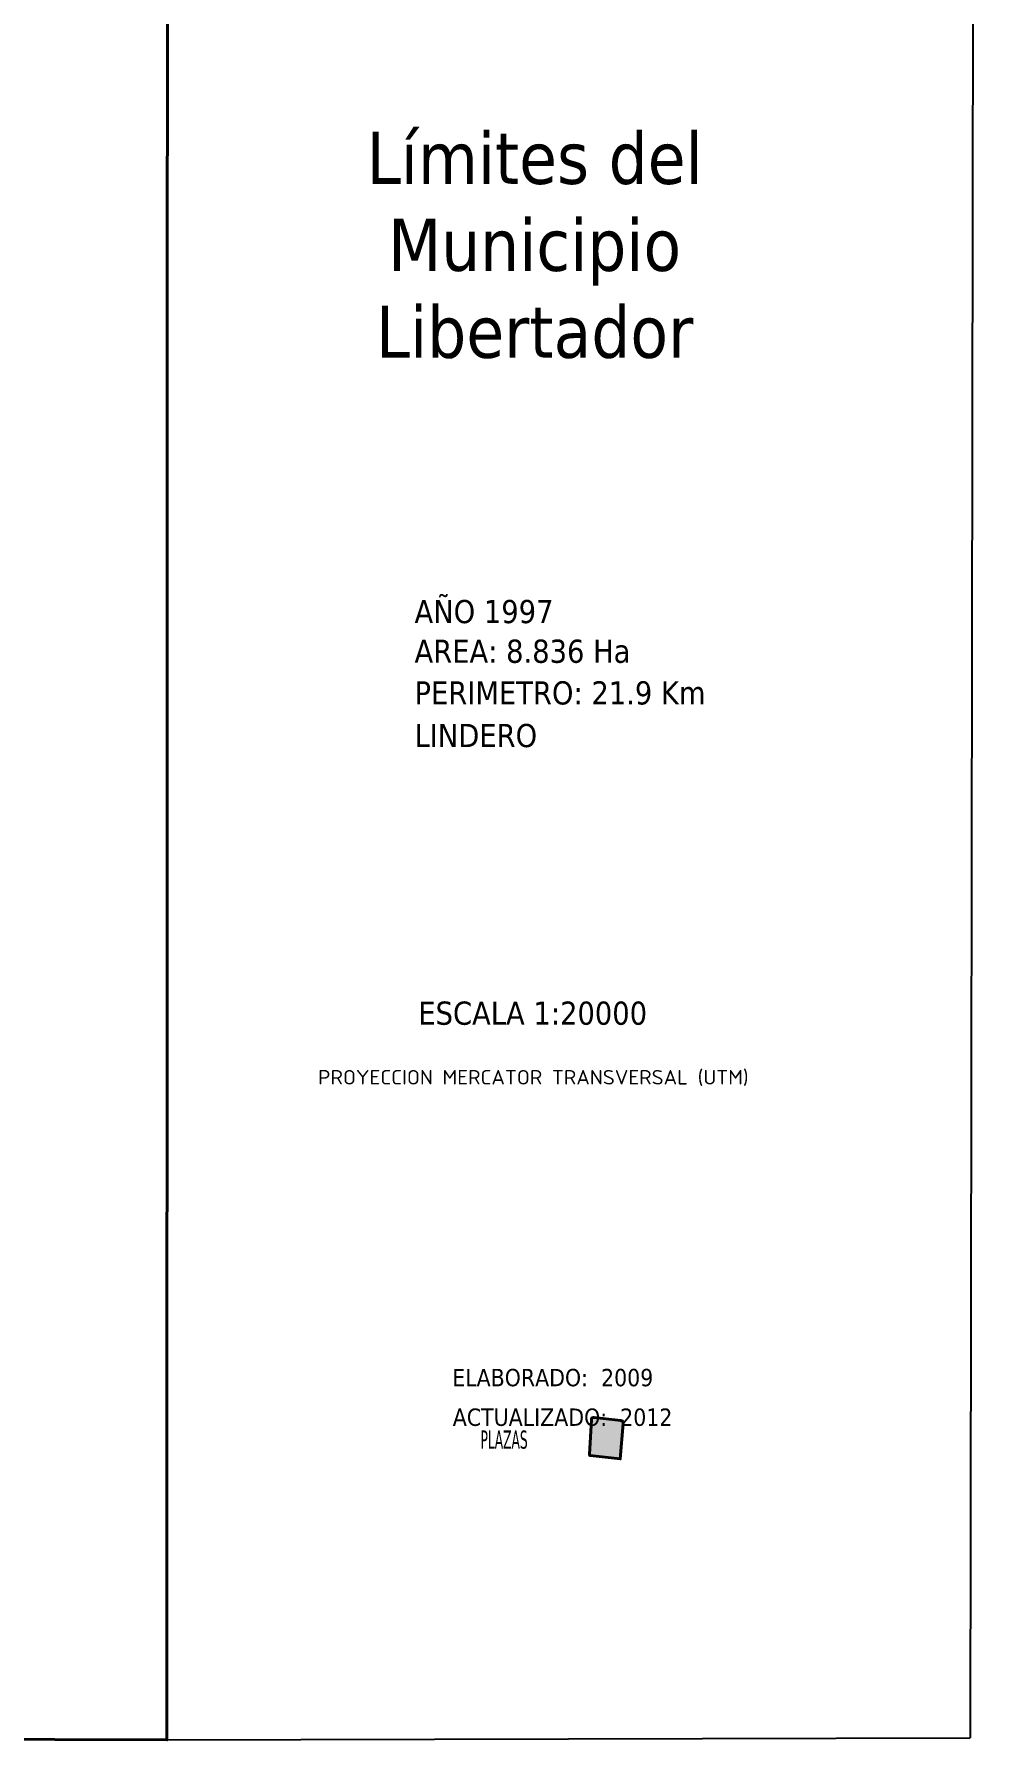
# Model space of a CAD drawing. Header units: metres. Extents: x 2 to 659295185, y -28 to 1124222152.
# Drawn here: x 662159 to 665405, y 1118372 to 1124258 of the extents above; entities that cross this region are included whole.
import ezdxf
from ezdxf.enums import TextEntityAlignment as Align

# ---------------------------------------------------------------- set-up
doc = ezdxf.new("R2010")
doc.units = ezdxf.units.M
doc.header["$MEASUREMENT"] = 0
for name, color, linetype in [('FORMATO', 7, 'CONTINUOUS'), ('MARCO LEYENDA', 7, 'CONTINUOUS'), ('PLAZAS', 133, 'CONTINUOUS'), ('TEXTOS', 7, 'CONTINUOUS')]:
    doc.layers.add(name, color=color, linetype=linetype)
doc.styles.add('ROMANS', font='romans.shx', dxfattribs={"height": 7.5})
doc.styles.get("Standard").update_dxf_attribs({"font": 'tahoma.ttf'})

msp = doc.modelspace()

# ---------------------------------------------------------------- hatches: boundary and pattern name
at = {"layer": 'PLAZAS', "lineweight": 40}
h = msp.add_hatch(color=256, dxfattribs=at)
h.set_gradient(color1=(31, 224, 163), one_color=1, tint=1, name='SPHERICAL')
h.paths.add_polyline_path([(664082.1873, 1119476.4326), (664082.1688, 1119476.6801), (664082.1688, 1119477.4224), (664082.6511, 1119479.9194), (664083.8757, 1119482.1689), (664084.859, 1119483.1587), (664086.0835, 1119483.9011), (664087.0668, 1119484.4185), (664089.2932, 1119484.9134), (664092.0019, 1119484.6884), (664183.5246, 1119474.1381), (664186.2334, 1119473.4182), (664187.7176, 1119472.6759), (664188.9607, 1119471.6861), (664190.6983, 1119469.9304), (664190.9273, 1119468.9416), (664191.1871, 1119467.7044), (664191.4468, 1119465.9722), (664191.4468, 1119464.465), (664181.1498, 1119342), (664077.7902, 1119353.4726), (664075.8236, 1119354.4624), (664075.0815, 1119355.9471), (664075.0629, 1119357.9492)])

# ---------------------------------------------------------------- linework, layer by layer
at = {"layer": 'MARCO LEYENDA', "linetype": 'Continuous'}
for p in [(665404.8928, 1129304.112), (662617.689, 1118372.2665)]:
    msp.add_line(p, (665388.6119, 1118378.8262), dxfattribs=at)
at = {"layer": 'MARCO LEYENDA', "lineweight": 40}
msp.add_lwpolyline([(662620.7408, 1129304.112), (645601.2759, 1129355.1019), (645598.2242, 1118423.2564), (662617.689, 1118372.2665)], close=True, dxfattribs=at)
at = {"layer": 'PLAZAS', "lineweight": 40}
msp.add_lwpolyline([(664082.1873, 1119476.4326), (664082.1688, 1119476.6801), (664082.1688, 1119477.4224), (664082.6511, 1119479.9194), (664083.8757, 1119482.1689), (664084.859, 1119483.1587), (664086.0835, 1119483.9011), (664087.0668, 1119484.4185), (664089.2932, 1119484.9134), (664092.0019, 1119484.6884), (664183.5246, 1119474.1381), (664186.2334, 1119473.4182), (664187.7176, 1119472.6759), (664188.9607, 1119471.6861), (664190.6983, 1119469.9304), (664190.9273, 1119468.9416), (664191.1871, 1119467.7044), (664191.4468, 1119465.9722), (664191.4468, 1119464.465), (664181.1498, 1119342), (664077.7902, 1119353.4726), (664075.8236, 1119354.4624), (664075.0815, 1119355.9471), (664075.0629, 1119357.9492), (664082.1873, 1119476.4326)], dxfattribs=at)

# ---------------------------------------------------------------- texts
at = {"layer": 'FORMATO', "style": 'ROMANS'}
msp.add_text('PROYECCION MERCATOR TRANSVERSAL (UTM)', height=50, dxfattribs=at).set_placement((663881.5127, 1120633.7393), align=Align.CENTER)
at = {"layer": 'MARCO LEYENDA', "linetype": 'Continuous'}
for s, p in [('AÑO 1997', (663471.5619, 1122225.7816)), ('AREA: 8.836 Ha', (663471.5619, 1122088.8808)), ('PERIMETRO: 21.9 Km', (663471.5619, 1121945.1276)), ('LINDERO', (663471.5619, 1121798.011))]:
    msp.add_text(s, height=80, dxfattribs=at).set_placement(p)
msp.add_text('ESCALA 1:20000', height=80, dxfattribs=at).set_placement((663879.3942, 1120879.9857), align=Align.MIDDLE_CENTER)
at = {"layer": 'MARCO LEYENDA', "insert": (663885.9529, 1123529.6776), "char_height": 180, "width": 1787.546275, "attachment_point": 5}
msp.add_mtext('Límites del Municipio Libertador', dxfattribs=at)
at = {"layer": 'PLAZAS', "color": 0, "width": 0.571429}
msp.add_text('PLAZAS', height=62.69474, dxfattribs=at).set_placement((663699.4309, 1119377.2278))
at = {"layer": 'TEXTOS'}
for s, p in [('ELABORADO:  2009', (663601.6808, 1119592.5149)), ('ACTUALIZADO:  2012', (663603.6231, 1119455.8221))]:
    msp.add_text(s, height=60, dxfattribs=at).set_placement(p)

doc.saveas('drawing.dxf')
